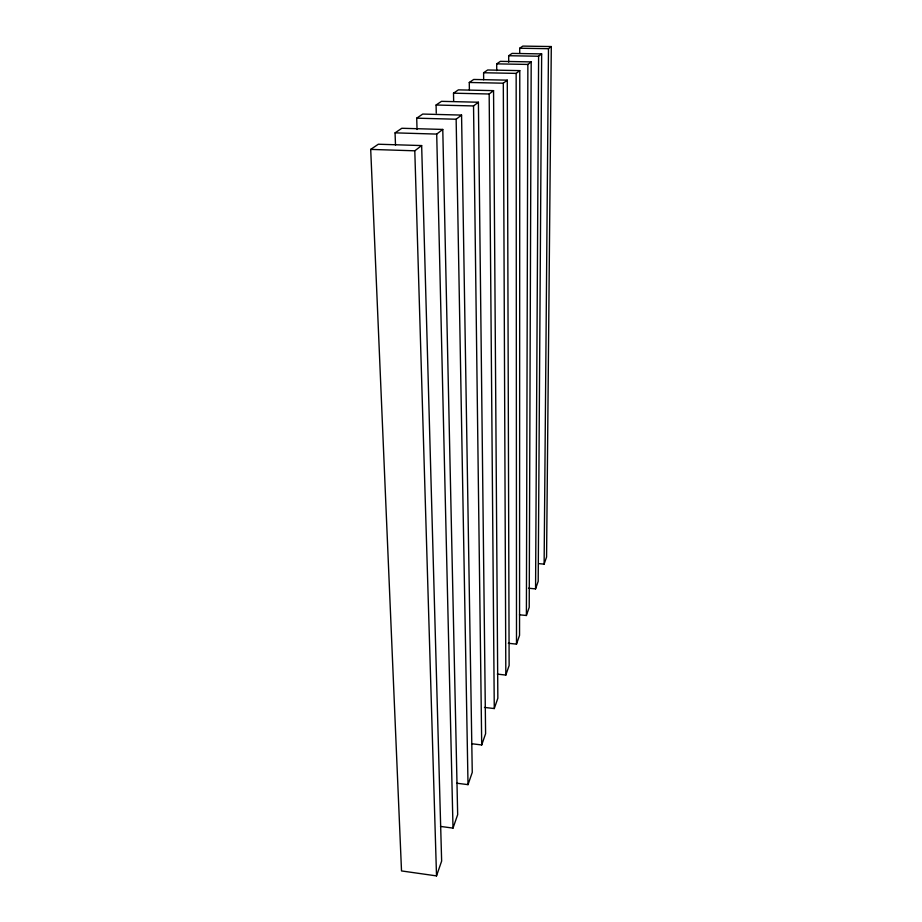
<?xml version="1.0" encoding="UTF-8"?>
<svg xmlns="http://www.w3.org/2000/svg" width="922" height="922" viewBox="0 0 922 922"><rect width="100%" height="100%" fill="white"/><g stroke="black" fill="none" stroke-linecap="round" stroke-linejoin="round"><path stroke-width="1.38" d="M483.67 79.788L483.601 72.746L487.657 69.991L519.778 70.614L519.547 635.316L516.504 644.132L508.31 643.268M519.708 53.43L519.708 48.232L522.843 46.1L551.298 46.549L546.573 557.026L544.118 564.126L538.655 563.619M526.393 615.493L527.868 64.436L531.187 61.901L529.216 607.31L526.393 615.493L519.455 614.801M535.567 588.893L538.609 56.23L541.663 53.902L538.194 581.286L535.567 588.893L528.502 588.213M544.118 564.126L548.486 48.693L551.298 46.549M436.521 875.9L441.638 861.067L421.654 145.572L378.331 144.224L370.702 149.399L401.519 870.933L436.521 875.9L414.796 150.805L421.654 145.572M440.474 826.423L453.013 828.106L457.669 814.645L442.779 129.437L401.819 128.273L395.065 132.86L395.503 145.169M456.886 783.227L468.019 784.645L472.26 772.371L461.565 115.089L422.749 114.063L416.709 118.166L417.044 129.483M471.949 743.766L481.71 744.953L485.594 733.705L478.403 102.227L441.5 101.339L436.083 105.016L436.267 113.095M484.453 707.416L494.273 708.557L497.845 698.219L493.558 90.644L458.407 89.86L453.509 93.18L453.647 100.878M497.327 674.12L505.832 675.065L509.128 665.523L507.284 80.156L473.712 79.465L469.275 82.473L469.379 89.837M395.065 132.86L436.705 134.082L442.779 129.437M416.709 118.166L456.148 119.226L461.565 115.089M436.083 105.016L473.539 105.938L478.403 102.227M453.509 93.18L489.167 93.998L493.558 90.644M469.275 82.473L503.308 83.199L507.284 80.156M483.601 72.746L516.159 73.391L519.778 70.614M496.728 70.614L496.693 63.86L500.392 61.348L531.187 61.901M508.702 62.212L508.679 55.723L512.079 53.407L541.663 53.902M519.708 48.232L548.486 48.693M508.679 55.723L538.609 56.23M496.693 63.86L527.868 64.436M370.702 149.399L414.796 150.805M436.705 134.082L453.013 828.106M456.148 119.226L468.019 784.645M473.539 105.938L481.71 744.953M489.167 93.998L494.273 708.557M503.308 83.199L505.832 675.065M516.159 73.391L516.504 644.132"/></g></svg>
